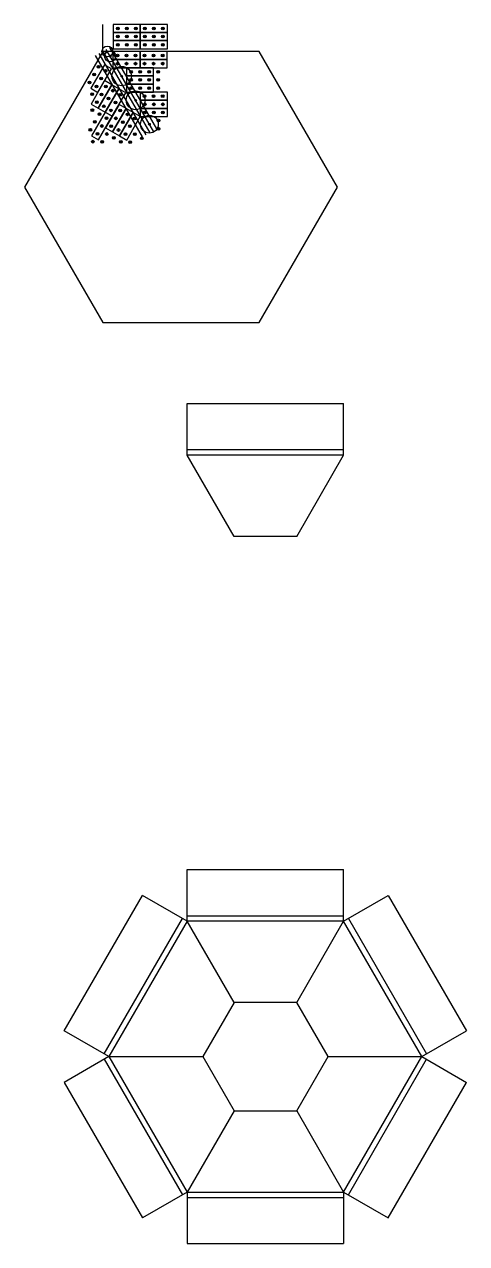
# Model space of a CAD drawing. Header units: millimetres. Extents: x 1388 to 8110, y -1425 to 5021.
# Drawn here: x 3158 to 3974, y 1984 to 4233 of the extents above; entities that cross this region are included whole.
import ezdxf

# ---------------------------------------------------------------- set-up
doc = ezdxf.new("R2010")
doc.units = ezdxf.units.MM

msp = doc.modelspace()

# ---------------------------------------------------------------- hatches: boundary and pattern name
at = {"true_color": 0xf1eb1f}
h = msp.add_hatch(color=2, dxfattribs=at)
h.dxf.hatch_style = 1
h.paths.add_polyline_path([(3327.938, 4225.739, 1), (3332.938, 4225.739, 1)])
h = msp.add_hatch(color=2, dxfattribs=at)
h.dxf.hatch_style = 1
h.paths.add_polyline_path([(3327.938, 4210.739, 1), (3332.938, 4210.739, 1)])
h = msp.add_hatch(color=2, dxfattribs=at)
h.dxf.hatch_style = 1
h.paths.add_polyline_path([(3344.605, 4225.739, 1), (3349.605, 4225.739, 1)])
h = msp.add_hatch(color=2, dxfattribs=at)
h.dxf.hatch_style = 1
h.paths.add_polyline_path([(3344.605, 4210.739, 1), (3349.605, 4210.739, 1)])
h = msp.add_hatch(color=2, dxfattribs=at)
h.dxf.hatch_style = 1
h.paths.add_polyline_path([(3361.271, 4225.739, 1), (3366.271, 4225.739, 1)])
h = msp.add_hatch(color=2, dxfattribs=at)
h.dxf.hatch_style = 1
h.paths.add_polyline_path([(3361.271, 4210.739, 1), (3366.271, 4210.739, 1)])
h = msp.add_hatch(color=2, dxfattribs=at)
h.dxf.hatch_style = 1
h.paths.add_polyline_path([(3377.938, 4225.739, 1), (3382.938, 4225.739, 1)])
h = msp.add_hatch(color=2, dxfattribs=at)
h.dxf.hatch_style = 1
h.paths.add_polyline_path([(3377.938, 4210.739, 1), (3382.938, 4210.739, 1)])
h = msp.add_hatch(color=2, dxfattribs=at)
h.dxf.hatch_style = 1
h.paths.add_polyline_path([(3394.605, 4225.739, 1), (3399.605, 4225.739, 1)])
h = msp.add_hatch(color=2, dxfattribs=at)
h.dxf.hatch_style = 1
h.paths.add_polyline_path([(3394.605, 4210.739, 1), (3399.605, 4210.739, 1)])
h = msp.add_hatch(color=2, dxfattribs=at)
h.dxf.hatch_style = 1
h.paths.add_polyline_path([(3411.271, 4225.739, 1), (3416.271, 4225.739, 1)])
h = msp.add_hatch(color=2, dxfattribs=at)
h.dxf.hatch_style = 1
h.paths.add_polyline_path([(3411.271, 4210.739, 1), (3416.271, 4210.739, 1)])
h = msp.add_hatch(color=2, dxfattribs=at)
h.dxf.hatch_style = 1
h.paths.add_polyline_path([(3327.938, 4195.739, 1), (3332.938, 4195.739, 1)])
h = msp.add_hatch(color=2, dxfattribs=at)
h.dxf.hatch_style = 1
h.paths.add_polyline_path([(3344.605, 4195.739, 1), (3349.605, 4195.739, 1)])
h = msp.add_hatch(color=2, dxfattribs=at)
h.dxf.hatch_style = 1
h.paths.add_polyline_path([(3361.271, 4195.739, 1), (3366.271, 4195.739, 1)])
h = msp.add_hatch(color=2, dxfattribs=at)
h.dxf.hatch_style = 1
h.paths.add_polyline_path([(3377.938, 4195.739, 1), (3382.938, 4195.739, 1)])
h = msp.add_hatch(color=2, dxfattribs=at)
h.dxf.hatch_style = 1
h.paths.add_polyline_path([(3394.605, 4195.739, 1), (3399.605, 4195.739, 1)])
h = msp.add_hatch(color=2, dxfattribs=at)
h.dxf.hatch_style = 1
h.paths.add_polyline_path([(3411.271, 4195.739, 1), (3416.271, 4195.739, 1)])
h = msp.add_hatch(color=2, dxfattribs=at)
h.dxf.hatch_style = 1
h.paths.add_polyline_path([(3332.472, 4175.739, 1), (3327.472, 4175.739, 1)])
h = msp.add_hatch(color=2, dxfattribs=at)
h.dxf.hatch_style = 1
h.paths.add_polyline_path([(3332.472, 4160.739, 1), (3327.472, 4160.739, 1)])
h = msp.add_hatch(color=2, dxfattribs=at)
h.dxf.hatch_style = 1
h.paths.add_polyline_path([(3349.139, 4175.739, 1), (3344.139, 4175.739, 1)])
h = msp.add_hatch(color=2, dxfattribs=at)
h.dxf.hatch_style = 1
h.paths.add_polyline_path([(3349.139, 4160.739, 1), (3344.139, 4160.739, 1)])
h = msp.add_hatch(color=2, dxfattribs=at)
h.dxf.hatch_style = 1
h.paths.add_polyline_path([(3365.805, 4175.739, 1), (3360.805, 4175.739, 1)])
h = msp.add_hatch(color=2, dxfattribs=at)
h.dxf.hatch_style = 1
h.paths.add_polyline_path([(3365.805, 4160.739, 1), (3360.805, 4160.739, 1)])
h = msp.add_hatch(color=2, dxfattribs=at)
h.dxf.hatch_style = 1
h.paths.add_polyline_path([(3382.472, 4175.739, 1), (3377.472, 4175.739, 1)])
h = msp.add_hatch(color=2, dxfattribs=at)
h.dxf.hatch_style = 1
h.paths.add_polyline_path([(3382.472, 4160.739, 1), (3377.472, 4160.739, 1)])
h = msp.add_hatch(color=2, dxfattribs=at)
h.dxf.hatch_style = 1
h.paths.add_polyline_path([(3399.139, 4175.739, 1), (3394.139, 4175.739, 1)])
h = msp.add_hatch(color=2, dxfattribs=at)
h.dxf.hatch_style = 1
h.paths.add_polyline_path([(3399.139, 4160.739, 1), (3394.139, 4160.739, 1)])
h = msp.add_hatch(color=2, dxfattribs=at)
h.dxf.hatch_style = 1
h.paths.add_polyline_path([(3415.805, 4175.739, 1), (3410.805, 4175.739, 1)])
h = msp.add_hatch(color=2, dxfattribs=at)
h.dxf.hatch_style = 1
h.paths.add_polyline_path([(3415.805, 4160.739, 1), (3410.805, 4160.739, 1)])
h = msp.add_hatch(color=2, dxfattribs=at)
h.dxf.hatch_style = 1
h.paths.add_polyline_path([(3289.36, 4140.688, 1), (3284.36, 4140.688, 1)])
h = msp.add_hatch(color=2, dxfattribs=at)
h.dxf.hatch_style = 1
h.paths.add_polyline_path([(3297.694, 4155.122, 1), (3292.694, 4155.122, 1)])
h = msp.add_hatch(color=2, dxfattribs=at)
h.dxf.hatch_style = 1
h.paths.add_polyline_path([(3310.684, 4147.622, 1), (3305.684, 4147.622, 1)])
h = msp.add_hatch(color=2, dxfattribs=at)
h.dxf.hatch_style = 1
h.paths.add_polyline_path([(3357.472, 4145.739, 1), (3352.472, 4145.739, 1)])
h = msp.add_hatch(color=2, dxfattribs=at)
h.dxf.hatch_style = 1
h.paths.add_polyline_path([(3374.139, 4145.739, 1), (3369.139, 4145.739, 1)])
h = msp.add_hatch(color=2, dxfattribs=at)
h.dxf.hatch_style = 1
h.paths.add_polyline_path([(3390.805, 4145.739, 1), (3385.805, 4145.739, 1)])
h = msp.add_hatch(color=2, dxfattribs=at)
h.dxf.hatch_style = 1
h.paths.add_polyline_path([(3407.472, 4145.739, 1), (3402.472, 4145.739, 1)])
h = msp.add_hatch(color=2, dxfattribs=at)
h.dxf.hatch_style = 1
h.paths.add_polyline_path([(3281.027, 4126.254, 1), (3276.027, 4126.254, 1)])
h = msp.add_hatch(color=2, dxfattribs=at)
h.dxf.hatch_style = 1
h.paths.add_polyline_path([(3294.017, 4118.754, 1), (3289.017, 4118.754, 1)])
h = msp.add_hatch(color=2, dxfattribs=at)
h.dxf.hatch_style = 1
h.paths.add_polyline_path([(3302.351, 4133.188, 1), (3297.351, 4133.188, 1)])
h = msp.add_hatch(color=2, dxfattribs=at)
h.dxf.hatch_style = 1
h.paths.add_polyline_path([(3311.174, 4118.471, 1), (3306.174, 4118.471, 1)])
h = msp.add_hatch(color=2, dxfattribs=at)
h.dxf.hatch_style = 1
h.paths.add_polyline_path([(3357.472, 4130.739, 1), (3352.472, 4130.739, 1)])
h = msp.add_hatch(color=2, dxfattribs=at)
h.dxf.hatch_style = 1
h.paths.add_polyline_path([(3357.472, 4115.739, 1), (3352.472, 4115.739, 1)])
h = msp.add_hatch(color=2, dxfattribs=at)
h.dxf.hatch_style = 1
h.paths.add_polyline_path([(3374.139, 4130.739, 1), (3369.139, 4130.739, 1)])
h = msp.add_hatch(color=2, dxfattribs=at)
h.dxf.hatch_style = 1
h.paths.add_polyline_path([(3374.139, 4115.739, 1), (3369.139, 4115.739, 1)])
h = msp.add_hatch(color=2, dxfattribs=at)
h.dxf.hatch_style = 1
h.paths.add_polyline_path([(3390.805, 4130.739, 1), (3385.805, 4130.739, 1)])
h = msp.add_hatch(color=2, dxfattribs=at)
h.dxf.hatch_style = 1
h.paths.add_polyline_path([(3390.805, 4115.739, 1), (3385.805, 4115.739, 1)])
h = msp.add_hatch(color=2, dxfattribs=at)
h.dxf.hatch_style = 1
h.paths.add_polyline_path([(3407.472, 4130.739, 1), (3402.472, 4130.739, 1)])
h = msp.add_hatch(color=2, dxfattribs=at)
h.dxf.hatch_style = 1
h.paths.add_polyline_path([(3407.472, 4115.739, 1), (3402.472, 4115.739, 1)])
h = msp.add_hatch(color=2, dxfattribs=at)
h.dxf.hatch_style = 1
h.paths.add_polyline_path([(3285.684, 4104.32, 1), (3280.684, 4104.32, 1)])
h = msp.add_hatch(color=2, dxfattribs=at)
h.dxf.hatch_style = 1
h.paths.add_polyline_path([(3302.841, 4104.037, 1), (3297.841, 4104.037, 1)])
h = msp.add_hatch(color=2, dxfattribs=at)
h.dxf.hatch_style = 1
h.paths.add_polyline_path([(3315.832, 4096.537, 1), (3310.832, 4096.537, 1)])
h = msp.add_hatch(color=2, dxfattribs=at)
h.dxf.hatch_style = 1
h.paths.add_polyline_path([(3324.165, 4110.971, 1), (3319.165, 4110.971, 1)])
h = msp.add_hatch(color=2, dxfattribs=at)
h.dxf.hatch_style = 1
h.paths.add_polyline_path([(3337.155, 4103.471, 1), (3332.155, 4103.471, 1)])
h = msp.add_hatch(color=2, dxfattribs=at)
h.dxf.hatch_style = 1
h.paths.add_polyline_path([(3382.472, 4100.739, 1), (3377.472, 4100.739, 1)])
h = msp.add_hatch(color=2, dxfattribs=at)
h.dxf.hatch_style = 1
h.paths.add_polyline_path([(3399.139, 4100.739, 1), (3394.139, 4100.739, 1)])
h = msp.add_hatch(color=2, dxfattribs=at)
h.dxf.hatch_style = 1
h.paths.add_polyline_path([(3415.805, 4100.739, 1), (3410.805, 4100.739, 1)])
h = msp.add_hatch(color=2, dxfattribs=at)
h.dxf.hatch_style = 1
h.paths.add_polyline_path([(3286.174, 4075.17, 1), (3281.174, 4075.17, 1)])
h = msp.add_hatch(color=2, dxfattribs=at)
h.dxf.hatch_style = 1
h.paths.add_polyline_path([(3294.508, 4089.604, 1), (3289.508, 4089.604, 1)])
h = msp.add_hatch(color=2, dxfattribs=at)
h.dxf.hatch_style = 1
h.paths.add_polyline_path([(3307.498, 4082.104, 1), (3302.498, 4082.104, 1)])
h = msp.add_hatch(color=2, dxfattribs=at)
h.dxf.hatch_style = 1
h.paths.add_polyline_path([(3320.489, 4074.604, 1), (3315.489, 4074.604, 1)])
h = msp.add_hatch(color=2, dxfattribs=at)
h.dxf.hatch_style = 1
h.paths.add_polyline_path([(3328.822, 4089.037, 1), (3323.822, 4089.037, 1)])
h = msp.add_hatch(color=2, dxfattribs=at)
h.dxf.hatch_style = 1
h.paths.add_polyline_path([(3337.646, 4074.32, 1), (3332.646, 4074.32, 1)])
h = msp.add_hatch(color=2, dxfattribs=at)
h.dxf.hatch_style = 1
h.paths.add_polyline_path([(3382.938, 4085.739, 1), (3377.938, 4085.739, 1)])
h = msp.add_hatch(color=2, dxfattribs=at)
h.dxf.hatch_style = 1
h.paths.add_polyline_path([(3382.938, 4070.739, 1), (3377.938, 4070.739, 1)])
h = msp.add_hatch(color=2, dxfattribs=at)
h.dxf.hatch_style = 1
h.paths.add_polyline_path([(3399.605, 4085.739, 1), (3394.605, 4085.739, 1)])
h = msp.add_hatch(color=2, dxfattribs=at)
h.dxf.hatch_style = 1
h.paths.add_polyline_path([(3399.605, 4070.739, 1), (3394.605, 4070.739, 1)])
h = msp.add_hatch(color=2, dxfattribs=at)
h.dxf.hatch_style = 1
h.paths.add_polyline_path([(3416.271, 4085.739, 1), (3411.271, 4085.739, 1)])
h = msp.add_hatch(color=2, dxfattribs=at)
h.dxf.hatch_style = 1
h.paths.add_polyline_path([(3416.271, 4070.739, 1), (3411.271, 4070.739, 1)])
h = msp.add_hatch(color=2, dxfattribs=at)
h.dxf.hatch_style = 1
h.paths.add_polyline_path([(3290.832, 4053.236, 1), (3285.832, 4053.236, 1)])
h = msp.add_hatch(color=2, dxfattribs=at)
h.dxf.hatch_style = 1
h.paths.add_polyline_path([(3299.165, 4067.67, 1), (3294.165, 4067.67, 1)])
h = msp.add_hatch(color=2, dxfattribs=at)
h.dxf.hatch_style = 1
h.paths.add_polyline_path([(3312.155, 4060.17, 1), (3307.155, 4060.17, 1)])
h = msp.add_hatch(color=2, dxfattribs=at)
h.dxf.hatch_style = 1
h.paths.add_polyline_path([(3329.312, 4059.887, 1), (3324.312, 4059.887, 1)])
h = msp.add_hatch(color=2, dxfattribs=at)
h.dxf.hatch_style = 1
h.paths.add_polyline_path([(3342.536, 4052.79, 1), (3337.536, 4052.79, 1)])
h = msp.add_hatch(color=2, dxfattribs=at)
h.dxf.hatch_style = 1
h.paths.add_polyline_path([(3350.869, 4067.224, 1), (3345.869, 4067.224, 1)])
h = msp.add_hatch(color=2, dxfattribs=at)
h.dxf.hatch_style = 1
h.paths.add_polyline_path([(3363.859, 4059.724, 1), (3358.859, 4059.724, 1)])
h = msp.add_hatch(color=2, dxfattribs=at)
h.dxf.hatch_style = 1
h.paths.add_polyline_path([(3407.938, 4055.739, 1), (3402.938, 4055.739, 1)])
h = msp.add_hatch(color=2, dxfattribs=at)
h.dxf.hatch_style = 1
h.paths.add_polyline_path([(3282.498, 4038.802, 1), (3277.498, 4038.802, 1)])
h = msp.add_hatch(color=2, dxfattribs=at)
h.dxf.hatch_style = 1
h.paths.add_polyline_path([(3295.489, 4031.302, 1), (3290.489, 4031.302, 1)])
h = msp.add_hatch(color=2, dxfattribs=at)
h.dxf.hatch_style = 1
h.paths.add_polyline_path([(3303.822, 4045.736, 1), (3298.822, 4045.736, 1)])
h = msp.add_hatch(color=2, dxfattribs=at)
h.dxf.hatch_style = 1
h.paths.add_polyline_path([(3312.646, 4031.019, 1), (3307.646, 4031.019, 1)])
h = msp.add_hatch(color=2, dxfattribs=at)
h.dxf.hatch_style = 1
h.paths.add_polyline_path([(3320.979, 4045.453, 1), (3315.979, 4045.453, 1)])
h = msp.add_hatch(color=2, dxfattribs=at)
h.dxf.hatch_style = 1
h.paths.add_polyline_path([(3325.869, 4023.923, 1), (3320.869, 4023.923, 1)])
h = msp.add_hatch(color=2, dxfattribs=at)
h.dxf.hatch_style = 1
h.paths.add_polyline_path([(3334.202, 4038.357, 1), (3329.202, 4038.357, 1)])
h = msp.add_hatch(color=2, dxfattribs=at)
h.dxf.hatch_style = 1
h.paths.add_polyline_path([(3347.193, 4030.857, 1), (3342.193, 4030.857, 1)])
h = msp.add_hatch(color=2, dxfattribs=at)
h.dxf.hatch_style = 1
h.paths.add_polyline_path([(3355.526, 4045.29, 1), (3350.526, 4045.29, 1)])
h = msp.add_hatch(color=2, dxfattribs=at)
h.dxf.hatch_style = 1
h.paths.add_polyline_path([(3364.35, 4030.573, 1), (3359.35, 4030.573, 1)])
h = msp.add_hatch(color=2, dxfattribs=at)
h.dxf.hatch_style = 1
h.paths.add_polyline_path([(3407.938, 4040.739, 1), (3402.938, 4040.739, 1)])
h = msp.add_hatch(color=2, dxfattribs=at)
h.dxf.hatch_style = 1
h.paths.add_polyline_path([(3287.155, 4016.869, 1), (3282.155, 4016.869, 1)])
h = msp.add_hatch(color=2, dxfattribs=at)
h.dxf.hatch_style = 1
h.paths.add_polyline_path([(3304.312, 4016.585, 1), (3299.312, 4016.585, 1)])
h = msp.add_hatch(color=2, dxfattribs=at)
h.dxf.hatch_style = 1
h.paths.add_polyline_path([(3338.859, 4016.423, 1), (3333.859, 4016.423, 1)])
h = msp.add_hatch(color=2, dxfattribs=at)
h.dxf.hatch_style = 1
h.paths.add_polyline_path([(3356.016, 4016.14, 1), (3351.016, 4016.14, 1)])
h = msp.add_hatch(color=2, dxfattribs=at)
h.dxf.hatch_style = 1
h.paths.add_polyline_path([(3377.34, 4023.073, 1), (3372.34, 4023.073, 1)])

# ---------------------------------------------------------------- linework, layer by layer
for p, q in [((3302.767, 4183.239), (3302.767, 4233.239)), ((3397.105, 4034.842), (3309.262, 4186.989)), ((3402.36, 4040.739), (3315.757, 4190.739)), ((3376.379, 4025.739), (3289.777, 4175.739)), ((3382.874, 4029.489), (3296.272, 4179.489)), ((3302.767, 4183.239), (3389.37, 4033.239)), ((3458.271, 3438.703), (3458.271, 3533.703)), ((3458.271, 3533.703), (3746.947, 3533.703)), ((3746.947, 3438.703), (3746.947, 3533.703)), ((3458.271, 3448.703), (3746.947, 3448.703)), ((3544.874, 3288.703), (3458.271, 3438.703)), ((3660.344, 3288.703), (3746.947, 3438.703)), ((3458.271, 2578.954), (3458.271, 2673.954)), ((3458.271, 2673.954), (3746.947, 2673.954)), ((3746.947, 2578.954), (3746.947, 2673.954)), ((3231.661, 2376.454), (3375.999, 2626.454)), ((3458.271, 2578.954), (3375.999, 2626.454)), ((3746.947, 2578.954), (3829.219, 2626.454)), ((3829.219, 2626.454), (3973.557, 2376.454)), ((3458.271, 2588.954), (3746.947, 2588.954)), ((3305.274, 2333.954), (3449.611, 2583.954)), ((3544.874, 2428.954), (3458.271, 2578.954)), ((3660.344, 2428.954), (3746.947, 2578.954)), ((3755.607, 2583.954), (3899.944, 2333.954)), ((3313.934, 2328.954), (3231.661, 2376.454)), ((3891.284, 2328.954), (3973.557, 2376.454)), ((3313.934, 2328.954), (3231.661, 2281.454)), ((3305.274, 2323.954), (3449.611, 2073.954)), ((3313.934, 2328.954), (3487.139, 2328.954)), ((3718.079, 2328.954), (3891.284, 2328.954)), ((3755.607, 2073.954), (3899.944, 2323.954)), ((3891.284, 2328.954), (3973.557, 2281.454)), ((3231.661, 2281.454), (3375.999, 2031.454)), ((3829.219, 2031.454), (3973.557, 2281.454)), ((3544.874, 2228.954), (3458.271, 2078.954)), ((3660.344, 2228.954), (3746.947, 2078.954)), ((3458.271, 2078.954), (3375.999, 2031.454)), ((3458.271, 2078.954), (3458.271, 1983.954)), ((3746.947, 2078.954), (3746.947, 1983.954)), ((3746.947, 2078.954), (3829.219, 2031.454)), ((3458.271, 2068.954), (3746.947, 2068.954)), ((3458.271, 1983.954), (3746.947, 1983.954))]:
    msp.add_line(p, q)
for points in [[(3372.105, 4233.239), (3322.105, 4233.239), (3322.105, 4218.239), (3372.105, 4218.239)], [(3422.105, 4233.239), (3372.105, 4233.239), (3372.105, 4218.239), (3422.105, 4218.239)], [(3372.105, 4218.239), (3322.105, 4218.239), (3322.105, 4203.239), (3372.105, 4203.239)], [(3422.105, 4218.239), (3372.105, 4218.239), (3372.105, 4203.239), (3422.105, 4203.239)], [(3372.105, 4203.239), (3322.105, 4203.239), (3322.105, 4188.239), (3372.105, 4188.239)], [(3422.105, 4203.239), (3372.105, 4203.239), (3372.105, 4188.239), (3422.105, 4188.239)], [(3302.767, 4183.239), (3158.429, 3933.239), (3302.767, 3683.239), (3591.442, 3683.239), (3735.78, 3933.239), (3591.442, 4183.239)], [(3371.639, 4183.239), (3321.639, 4183.239), (3321.639, 4168.239), (3371.639, 4168.239)], [(3371.639, 4168.239), (3321.639, 4168.239), (3321.639, 4153.239), (3371.639, 4153.239)], [(3421.639, 4183.239), (3371.639, 4183.239), (3371.639, 4168.239), (3421.639, 4168.239)], [(3421.639, 4168.239), (3371.639, 4168.239), (3371.639, 4153.239), (3421.639, 4153.239)], [(3305.856, 4158.589), (3280.856, 4115.287), (3293.846, 4107.787), (3318.846, 4151.089)], [(3396.639, 4153.239), (3346.639, 4153.239), (3346.639, 4138.239), (3396.639, 4138.239)], [(3306.346, 4129.438), (3281.346, 4086.137), (3294.336, 4078.637), (3319.336, 4121.938)], [(3319.336, 4121.938), (3294.336, 4078.637), (3307.327, 4071.137), (3332.327, 4114.438)], [(3396.639, 4138.239), (3346.639, 4138.239), (3346.639, 4123.239), (3396.639, 4123.239)], [(3396.639, 4123.239), (3346.639, 4123.239), (3346.639, 4108.239), (3396.639, 4108.239)], [(3332.327, 4114.438), (3307.327, 4071.137), (3320.317, 4063.637), (3345.317, 4106.938)], [(3422.105, 4108.239), (3372.105, 4108.239), (3372.105, 4093.239), (3422.105, 4093.239)], [(3333.05, 4085.691), (3308.05, 4042.39), (3321.04, 4034.89), (3346.04, 4078.191)], [(3346.04, 4078.191), (3321.04, 4034.89), (3334.031, 4027.39), (3359.031, 4070.691)], [(3422.105, 4093.239), (3372.105, 4093.239), (3372.105, 4078.239), (3422.105, 4078.239)], [(3422.105, 4078.239), (3372.105, 4078.239), (3372.105, 4063.239), (3422.105, 4063.239)], [(3307.327, 4071.137), (3282.327, 4027.835), (3295.317, 4020.335), (3320.317, 4063.637)], [(3359.031, 4070.691), (3334.031, 4027.39), (3347.021, 4019.89), (3372.021, 4063.191)], [(3458.271, 2578.954), (3313.934, 2328.954), (3458.271, 2078.954), (3746.947, 2078.954), (3891.284, 2328.954), (3746.947, 2578.954)], [(3544.874, 2428.954), (3487.139, 2328.954), (3544.874, 2228.954), (3660.344, 2228.954), (3718.079, 2328.954), (3660.344, 2428.954)]]:
    msp.add_lwpolyline(points, close=True)
for points in [[(3746.947, 3438.703), (3458.271, 3438.703)], [(3660.344, 3288.703), (3544.874, 3288.703)]]:
    msp.add_lwpolyline(points)
at = {"color": 2, "true_color": 0xf1eb1f}
for centre, radius in [((3330.438, 4225.739), 2.5), ((3330.438, 4210.739), 2.5), ((3347.105, 4225.739), 2.5), ((3347.105, 4210.739), 2.5), ((3363.771, 4225.739), 2.5), ((3363.771, 4210.739), 2.5), ((3380.438, 4225.739), 2.5), ((3380.438, 4210.739), 2.5), ((3397.105, 4225.739), 2.5), ((3397.105, 4210.739), 2.5), ((3413.771, 4225.739), 2.5), ((3413.771, 4210.739), 2.5), ((3330.438, 4195.739), 2.5), ((3347.105, 4195.739), 2.5), ((3363.771, 4195.739), 2.5), ((3380.438, 4195.739), 2.5), ((3397.105, 4195.739), 2.5), ((3413.771, 4195.739), 2.5), ((3316.533, 4174.396), 1.5), ((3329.972, 4175.739), 2.5), ((3329.972, 4160.739), 2.5), ((3346.639, 4175.739), 2.5), ((3346.639, 4160.739), 2.5), ((3363.305, 4175.739), 2.5), ((3363.305, 4160.739), 2.5), ((3379.972, 4175.739), 2.5), ((3379.972, 4160.739), 2.5), ((3396.639, 4175.739), 2.5), ((3396.639, 4160.739), 2.5), ((3413.305, 4175.739), 2.5), ((3413.305, 4160.739), 2.5), ((3286.86, 4140.688), 2.5), ((3295.194, 4155.122), 2.5), ((3308.184, 4147.622), 2.5), ((3354.972, 4145.739), 2.5), ((3371.639, 4145.739), 2.5), ((3388.305, 4145.739), 2.5), ((3404.972, 4145.739), 2.5), ((3278.527, 4126.254), 2.5), ((3291.517, 4118.754), 2.5), ((3299.851, 4133.188), 2.5), ((3308.674, 4118.471), 2.5), ((3354.972, 4130.739), 2.5), ((3354.972, 4115.739), 2.5), ((3371.639, 4130.739), 2.5), ((3371.639, 4115.739), 2.5), ((3388.305, 4130.739), 2.5), ((3388.305, 4115.739), 2.5), ((3404.972, 4130.739), 2.5), ((3404.972, 4115.739), 2.5), ((3283.184, 4104.32), 2.5), ((3300.341, 4104.037), 2.5), ((3313.332, 4096.537), 2.5), ((3321.665, 4110.971), 2.5), ((3334.655, 4103.471), 2.5), ((3379.972, 4100.739), 2.5), ((3396.639, 4100.739), 2.5), ((3413.305, 4100.739), 2.5), ((3283.674, 4075.17), 2.5), ((3292.008, 4089.604), 2.5), ((3304.998, 4082.104), 2.5), ((3317.989, 4074.604), 2.5), ((3326.322, 4089.037), 2.5), ((3335.146, 4074.32), 2.5), ((3380.438, 4085.739), 2.5), ((3380.438, 4070.739), 2.5), ((3397.105, 4085.739), 2.5), ((3397.105, 4070.739), 2.5), ((3413.771, 4085.739), 2.5), ((3413.771, 4070.739), 2.5), ((3288.332, 4053.236), 2.5), ((3296.665, 4067.67), 2.5), ((3309.655, 4060.17), 2.5), ((3326.812, 4059.887), 2.5), ((3340.036, 4052.79), 2.5), ((3348.369, 4067.224), 2.5), ((3361.359, 4059.724), 2.5), ((3405.438, 4055.739), 2.5), ((3279.998, 4038.802), 2.5), ((3292.989, 4031.302), 2.5), ((3301.322, 4045.736), 2.5), ((3310.146, 4031.019), 2.5), ((3318.479, 4045.453), 2.5), ((3323.369, 4023.923), 2.5), ((3331.702, 4038.357), 2.5), ((3344.693, 4030.857), 2.5), ((3353.026, 4045.29), 2.5), ((3361.85, 4030.573), 2.5), ((3405.438, 4040.739), 2.5), ((3284.655, 4016.869), 2.5), ((3301.812, 4016.585), 2.5), ((3336.359, 4016.423), 2.5), ((3353.516, 4016.14), 2.5), ((3374.84, 4023.073), 2.5)]:
    msp.add_circle(centre, radius, dxfattribs=at)
for centre, radius in [((3311.427, 4183.239), 10), ((3316.533, 4174.396), 10.211), ((3316.427, 4174.579), 1.5), ((3337.693, 4137.745), 17.891), ((3337.693, 4137.745), 1.5), ((3363.417, 4093.191), 17.376), ((3363.417, 4093.191), 1.5), ((3388.907, 4049.04), 16.395), ((3388.907, 4049.04), 1.5)]:
    msp.add_circle(centre, radius)

doc.saveas('drawing.dxf')
